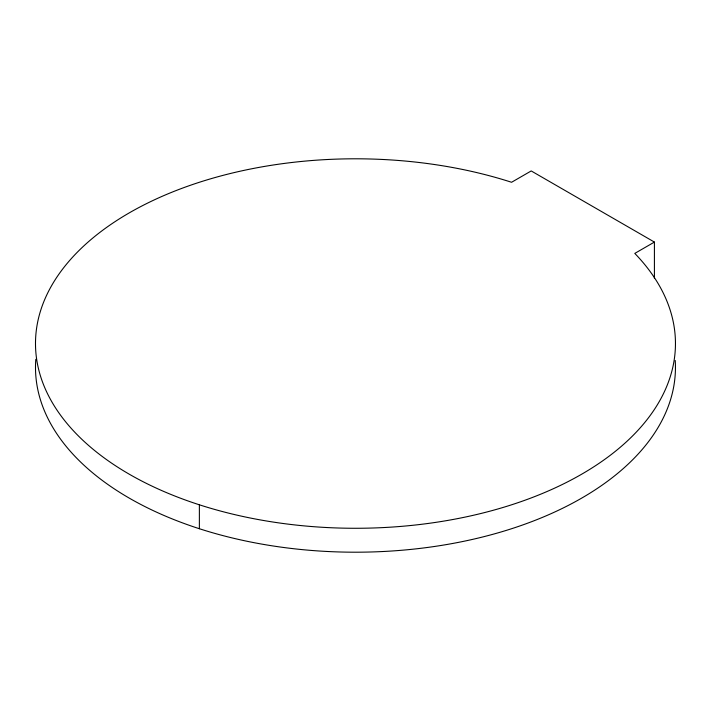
<?xml version="1.0" encoding="UTF-8"?>
<svg xmlns="http://www.w3.org/2000/svg" width="711" height="711" viewBox="0 0 711 711"><rect width="100%" height="100%" fill="white"/><g stroke="black" fill="none" stroke-linecap="round" stroke-linejoin="round"><path stroke-width="1.07" d="M654.413 242.078L634.79 253.409A319.977 184.736 0 0 1 409.572 525.616A319.977 184.736 0 0 1 40.1 312.307A319.977 184.736 0 0 1 511.573 182.274L531.206 170.942L654.413 242.078L654.413 278.401M199.373 504.792L199.373 528.726M675.219 360.495A319.977 184.736 0 0 1 354.434 552.198A319.977 184.736 0 0 1 35.808 359.304"/></g></svg>
